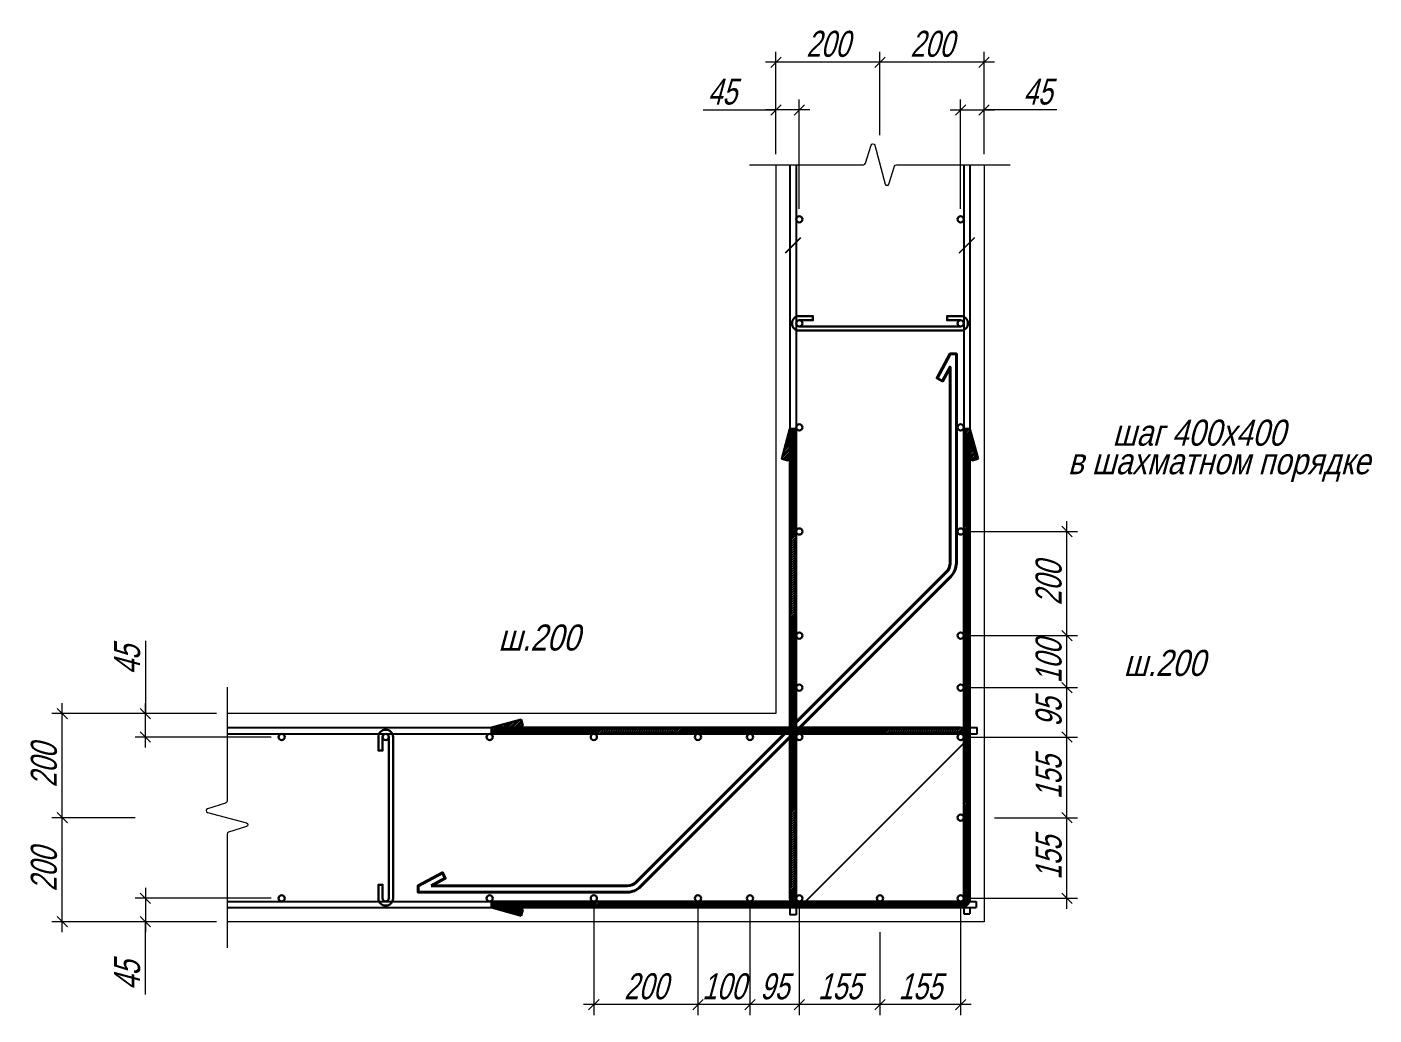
# Model space of a CAD drawing. Header units: millimetres. Extents: x 5929542 to 6152618, y 10240044 to 10382466.
# Drawn here: x 6096784 to 6099373, y 10255272 to 10257172 of the extents above; entities that cross this region are included whole.
import ezdxf

# ---------------------------------------------------------------- set-up
doc = ezdxf.new("R2010")
doc.units = ezdxf.units.MM
doc.header["$PDMODE"] = 35
doc.layers.get('Defpoints').update_dxf_attribs({"color": 253})
for name, color, linetype, lineweight in [('арматура', 7, 'Continuous', 40), ('КЖ-Рабочий', 251, 'Continuous', 15), ('Металл', 170, 'Continuous', 25), ('Размеры', 172, 'Continuous', 13), ('Текст', 134, 'Continuous', 13), ('Толстая', 72, 'Continuous', 30)]:
    doc.layers.add(name, color=color, linetype=linetype, lineweight=lineweight)
doc.styles.add('GOST 2.304', font='mipgost.ttf', dxfattribs={"width": 0.75, "oblique": 15})
doc.dimstyles.new('SPDS', dxfattribs={"dimtxt": 2.5, "dimasz": 1, "dimexe": 1, "dimexo": 1, "dimgap": 0.5, "dimtad": 1, "dimdec": 0, "dimrnd": 0.001, "dimtxsty": 'GOST 2.304', "dimblk": 'OBLIQUE', "dimcen": 2.5, "dimdle": 1, "dimclrd": 256, "dimclre": 256, "dimclrt": 256, "dimadec": 0, "dimazin": 2, "dimtfac": 0.75, "dimtdec": 0, "dimtmove": 1, "dimatfit": 3, "dimfxl": 1, "dimtolj": 1, "dimlwd": -1, "dimlwe": -1, "dimarcsym": 0})
pattern_1 = [(45, (-1852.8417, 0), (-2.2450640303, 2.2450640303), [])]

# ---------------------------------------------------------------- blocks, each defined once
blk = doc.blocks.new('_Oblique')
at = {"color": 0, "linetype": 'ByBlock', "lineweight": -2}
blk.add_line((-0.5, -0.5), (0.5, 0.5), dxfattribs=at)
blk = doc.blocks.new('*D620')
at = {"layer": 'Defpoints', "color": 0, "ltscale": 100, "transparency": 16777216}
for p in [(6097273.4, 10255496.8), (6097011.6, 10255451.8), (6097168.4, 10255451.8)]:
    blk.add_point(p, dxfattribs=at)
at = {"layer": 'Размеры', "ltscale": 100, "transparency": 16777216}
for p, q in [((6097011.6, 10255516.8), (6097011.6, 10255431.8)), ((6097253.4, 10255496.8), (6096991.6, 10255496.8)), ((6097148.4, 10255451.8), (6096991.6, 10255451.8)), ((6097011.6, 10255311.8), (6097011.6, 10255451.8))]:
    blk.add_line(p, q, dxfattribs=at)
at = {"layer": 'Размеры', "ltscale": 100, "transparency": 16777216, "xscale": 20, "yscale": 20, "zscale": 20}
for p, rotation in [((6097011.6, 10255496.8), 90), ((6097011.6, 10255451.8), 270)]:
    blk.add_blockref('_Oblique', p, dxfattribs=dict(at, rotation=rotation))
at = {"layer": 'Размеры', "ltscale": 100, "transparency": 16777216, "insert": (6096976.6, 10255348.6), "char_height": 50, "attachment_point": 5, "rotation": 90, "style": 'GOST 2.304'}
blk.add_mtext('\\A1;45', dxfattribs=at)
blk = doc.blocks.new('*D621')
at = {"layer": 'Defpoints', "color": 0, "ltscale": 100, "transparency": 16777216}
for p in [(6097011.6, 10255851.8), (6097168.4, 10255851.8), (6097273.4, 10255806.8)]:
    blk.add_point(p, dxfattribs=at)
at = {"layer": 'Размеры', "ltscale": 100, "transparency": 16777216}
for p, q in [((6097011.6, 10255991.8), (6097011.6, 10255851.8)), ((6097011.6, 10255786.8), (6097011.6, 10255871.8)), ((6097148.4, 10255851.8), (6096991.6, 10255851.8)), ((6097253.4, 10255806.8), (6096991.6, 10255806.8))]:
    blk.add_line(p, q, dxfattribs=at)
at = {"layer": 'Размеры', "ltscale": 100, "transparency": 16777216, "xscale": 20, "yscale": 20, "zscale": 20}
for p, rotation in [((6097011.6, 10255851.8), 90), ((6097011.6, 10255806.8), 270)]:
    blk.add_blockref('_Oblique', p, dxfattribs=dict(at, rotation=rotation))
at = {"layer": 'Размеры', "ltscale": 100, "transparency": 16777216, "insert": (6096976.6, 10255955), "char_height": 50, "attachment_point": 5, "rotation": 90, "style": 'GOST 2.304'}
blk.add_mtext('\\A1;45', dxfattribs=at)
blk = doc.blocks.new('*D622')
at = {"layer": 'Defpoints', "color": 0, "ltscale": 100, "transparency": 16777216}
for p in [(6096851.6, 10255651.8), (6097011.6, 10255651.8), (6097011.6, 10255451.8)]:
    blk.add_point(p, dxfattribs=at)
at = {"layer": 'Размеры', "ltscale": 100, "transparency": 16777216}
for p, q in [((6096851.6, 10255431.8), (6096851.6, 10255671.8)), ((6096991.6, 10255651.8), (6096831.6, 10255651.8)), ((6096991.6, 10255451.8), (6096831.6, 10255451.8))]:
    blk.add_line(p, q, dxfattribs=at)
at = {"layer": 'Размеры', "ltscale": 100, "transparency": 16777216, "xscale": 20, "yscale": 20, "zscale": 20}
for p, rotation in [((6096851.6, 10255651.8), 90), ((6096851.6, 10255451.8), 270)]:
    blk.add_blockref('_Oblique', p, dxfattribs=dict(at, rotation=rotation))
at = {"layer": 'Размеры', "ltscale": 100, "transparency": 16777216, "insert": (6096816.6, 10255551.8), "char_height": 50, "attachment_point": 5, "rotation": 90, "style": 'GOST 2.304'}
blk.add_mtext('\\A1;200', dxfattribs=at)
blk = doc.blocks.new('*D623')
at = {"layer": 'Defpoints', "color": 0, "ltscale": 100, "transparency": 16777216}
for p in [(6096851.6, 10255851.8), (6097011.6, 10255851.8), (6097011.6, 10255651.8)]:
    blk.add_point(p, dxfattribs=at)
at = {"layer": 'Размеры', "ltscale": 100, "transparency": 16777216}
for p, q in [((6096851.6, 10255631.8), (6096851.6, 10255871.8)), ((6096991.6, 10255851.8), (6096831.6, 10255851.8)), ((6096991.6, 10255651.8), (6096831.6, 10255651.8))]:
    blk.add_line(p, q, dxfattribs=at)
at = {"layer": 'Размеры', "ltscale": 100, "transparency": 16777216, "xscale": 20, "yscale": 20, "zscale": 20}
for p, rotation in [((6096851.6, 10255851.8), 90), ((6096851.6, 10255651.8), 270)]:
    blk.add_blockref('_Oblique', p, dxfattribs=dict(at, rotation=rotation))
at = {"layer": 'Размеры', "ltscale": 100, "transparency": 16777216, "insert": (6096816.6, 10255751.8), "char_height": 50, "attachment_point": 5, "rotation": 90, "style": 'GOST 2.304'}
blk.add_mtext('\\A1;200', dxfattribs=at)
blk = doc.blocks.new('*D624')
at = {"layer": 'Defpoints', "color": 0, "ltscale": 100, "transparency": 16777216}
for p in [(6098623.4, 10257012.1), (6098623.4, 10256906.8), (6098578.4, 10256801.8)]:
    blk.add_point(p, dxfattribs=at)
at = {"layer": 'Размеры', "ltscale": 100, "transparency": 16777216}
for p, q in [((6098558.4, 10257012.1), (6098643.4, 10257012.1)), ((6098578.4, 10256821.8), (6098578.4, 10257032.1)), ((6098623.4, 10256926.8), (6098623.4, 10257032.1)), ((6098763.4, 10257012.1), (6098623.4, 10257012.1))]:
    blk.add_line(p, q, dxfattribs=at)
at = {"layer": 'Размеры', "ltscale": 100, "transparency": 16777216, "xscale": 20, "yscale": 20, "zscale": 20, "rotation": 180}
blk.add_blockref('_Oblique', (6098578.4, 10257012.1), dxfattribs=at)
at = {"layer": 'Размеры', "ltscale": 100, "transparency": 16777216, "xscale": 20, "yscale": 20, "zscale": 20}
blk.add_blockref('_Oblique', (6098623.4, 10257012.1), dxfattribs=at)
at = {"layer": 'Размеры', "ltscale": 100, "transparency": 16777216, "insert": (6098726.6, 10257047.1), "char_height": 50, "attachment_point": 5, "style": 'GOST 2.304'}
blk.add_mtext('\\A1;45', dxfattribs=at)
blk = doc.blocks.new('*D625')
at = {"layer": 'Defpoints', "color": 0, "ltscale": 100, "transparency": 16777216}
for p in [(6098223.4, 10257012.1), (6098223.4, 10256906.8), (6098268.4, 10256801.8)]:
    blk.add_point(p, dxfattribs=at)
at = {"layer": 'Размеры', "ltscale": 100, "transparency": 16777216}
for p, q in [((6098083.4, 10257012.1), (6098223.4, 10257012.1)), ((6098288.4, 10257012.1), (6098203.4, 10257012.1)), ((6098223.4, 10256926.8), (6098223.4, 10257032.1)), ((6098268.4, 10256821.8), (6098268.4, 10257032.1))]:
    blk.add_line(p, q, dxfattribs=at)
at = {"layer": 'Размеры', "ltscale": 100, "transparency": 16777216, "xscale": 20, "yscale": 20, "zscale": 20, "rotation": 180}
blk.add_blockref('_Oblique', (6098223.4, 10257012.1), dxfattribs=at)
at = {"layer": 'Размеры', "ltscale": 100, "transparency": 16777216, "xscale": 20, "yscale": 20, "zscale": 20}
blk.add_blockref('_Oblique', (6098268.4, 10257012.1), dxfattribs=at)
at = {"layer": 'Размеры', "ltscale": 100, "transparency": 16777216, "insert": (6098120.2, 10257047.1), "char_height": 50, "attachment_point": 5, "style": 'GOST 2.304'}
blk.add_mtext('\\A1;45', dxfattribs=at)
blk = doc.blocks.new('*D626')
at = {"layer": 'Defpoints', "color": 0, "ltscale": 100, "transparency": 16777216}
for p in [(6098423.4, 10257103.8), (6098423.4, 10256943.8), (6098623.4, 10256943.8)]:
    blk.add_point(p, dxfattribs=at)
at = {"layer": 'Размеры', "ltscale": 100, "transparency": 16777216}
for p, q in [((6098423.4, 10256963.8), (6098423.4, 10257123.8)), ((6098623.4, 10256963.8), (6098623.4, 10257123.8)), ((6098643.4, 10257103.8), (6098403.4, 10257103.8))]:
    blk.add_line(p, q, dxfattribs=at)
at = {"layer": 'Размеры', "ltscale": 100, "transparency": 16777216, "xscale": 20, "yscale": 20, "zscale": 20, "rotation": 180}
blk.add_blockref('_Oblique', (6098423.4, 10257103.8), dxfattribs=at)
at = {"layer": 'Размеры', "ltscale": 100, "transparency": 16777216, "xscale": 20, "yscale": 20, "zscale": 20}
blk.add_blockref('_Oblique', (6098623.4, 10257103.8), dxfattribs=at)
at = {"layer": 'Размеры', "ltscale": 100, "transparency": 16777216, "insert": (6098523.4, 10257138.8), "char_height": 50, "attachment_point": 5, "style": 'GOST 2.304'}
blk.add_mtext('\\A1;200', dxfattribs=at)
blk = doc.blocks.new('*D627')
at = {"layer": 'Defpoints', "color": 0, "ltscale": 100, "transparency": 16777216}
for p in [(6098223.4, 10257103.8), (6098223.4, 10256943.8), (6098423.4, 10256943.8)]:
    blk.add_point(p, dxfattribs=at)
at = {"layer": 'Размеры', "ltscale": 100, "transparency": 16777216}
for p, q in [((6098223.4, 10256963.8), (6098223.4, 10257123.8)), ((6098423.4, 10256963.8), (6098423.4, 10257123.8)), ((6098443.4, 10257103.8), (6098203.4, 10257103.8))]:
    blk.add_line(p, q, dxfattribs=at)
at = {"layer": 'Размеры', "ltscale": 100, "transparency": 16777216, "xscale": 20, "yscale": 20, "zscale": 20, "rotation": 180}
blk.add_blockref('_Oblique', (6098223.4, 10257103.8), dxfattribs=at)
at = {"layer": 'Размеры', "ltscale": 100, "transparency": 16777216, "xscale": 20, "yscale": 20, "zscale": 20}
blk.add_blockref('_Oblique', (6098423.4, 10257103.8), dxfattribs=at)
at = {"layer": 'Размеры', "ltscale": 100, "transparency": 16777216, "insert": (6098323.4, 10257138.8), "char_height": 50, "attachment_point": 5, "style": 'GOST 2.304'}
blk.add_mtext('\\A1;200', dxfattribs=at)
blk = doc.blocks.new('*D628')
at = {"layer": 'Defpoints', "color": 0, "ltscale": 100, "transparency": 16777216}
for p in [(6098623.4, 10255651.8), (6098782.8, 10255651.8), (6098578.4, 10255496.8)]:
    blk.add_point(p, dxfattribs=at)
at = {"layer": 'Размеры', "ltscale": 100, "transparency": 16777216}
for p, q in [((6098782.8, 10255476.8), (6098782.8, 10255671.8)), ((6098643.4, 10255651.8), (6098802.8, 10255651.8)), ((6098598.4, 10255496.8), (6098802.8, 10255496.8))]:
    blk.add_line(p, q, dxfattribs=at)
at = {"layer": 'Размеры', "ltscale": 100, "transparency": 16777216, "xscale": 20, "yscale": 20, "zscale": 20}
for p, rotation in [((6098782.8, 10255651.8), 90), ((6098782.8, 10255496.8), 270)]:
    blk.add_blockref('_Oblique', p, dxfattribs=dict(at, rotation=rotation))
at = {"layer": 'Размеры', "ltscale": 100, "transparency": 16777216, "insert": (6098747.8, 10255574.3), "char_height": 50, "attachment_point": 5, "rotation": 90, "style": 'GOST 2.304'}
blk.add_mtext('\\A1;155', dxfattribs=at)
blk = doc.blocks.new('*D629')
at = {"layer": 'Defpoints', "color": 0, "ltscale": 100, "transparency": 16777216}
for p in [(6098578.4, 10255901.8), (6098782.8, 10255901.8), (6098578.4, 10255806.8)]:
    blk.add_point(p, dxfattribs=at)
at = {"layer": 'Размеры', "ltscale": 100, "transparency": 16777216}
for p, q in [((6098598.4, 10255901.8), (6098802.8, 10255901.8)), ((6098782.8, 10255786.8), (6098782.8, 10255921.8)), ((6098598.4, 10255806.8), (6098802.8, 10255806.8))]:
    blk.add_line(p, q, dxfattribs=at)
at = {"layer": 'Размеры', "ltscale": 100, "transparency": 16777216, "xscale": 20, "yscale": 20, "zscale": 20}
for p, rotation in [((6098782.8, 10255901.8), 90), ((6098782.8, 10255806.8), 270)]:
    blk.add_blockref('_Oblique', p, dxfattribs=dict(at, rotation=rotation))
at = {"layer": 'Размеры', "ltscale": 100, "transparency": 16777216, "insert": (6098747.8, 10255854.3), "char_height": 50, "attachment_point": 5, "rotation": 90, "style": 'GOST 2.304'}
blk.add_mtext('\\A1;95', dxfattribs=at)
blk = doc.blocks.new('*D630')
at = {"layer": 'Defpoints', "color": 0, "ltscale": 100, "transparency": 16777216}
for p in [(6098578.4, 10256001.8), (6098782.8, 10256001.8), (6098578.4, 10255901.8)]:
    blk.add_point(p, dxfattribs=at)
at = {"layer": 'Размеры', "ltscale": 100, "transparency": 16777216}
for p, q in [((6098598.4, 10256001.8), (6098802.8, 10256001.8)), ((6098782.8, 10255881.8), (6098782.8, 10256021.8)), ((6098598.4, 10255901.8), (6098802.8, 10255901.8))]:
    blk.add_line(p, q, dxfattribs=at)
at = {"layer": 'Размеры', "ltscale": 100, "transparency": 16777216, "xscale": 20, "yscale": 20, "zscale": 20}
for p, rotation in [((6098782.8, 10256001.8), 90), ((6098782.8, 10255901.8), 270)]:
    blk.add_blockref('_Oblique', p, dxfattribs=dict(at, rotation=rotation))
at = {"layer": 'Размеры', "ltscale": 100, "transparency": 16777216, "insert": (6098747.8, 10255951.8), "char_height": 50, "attachment_point": 5, "rotation": 90, "style": 'GOST 2.304'}
blk.add_mtext('\\A1;100', dxfattribs=at)
blk = doc.blocks.new('*D631')
at = {"layer": 'Defpoints', "color": 0, "ltscale": 100, "transparency": 16777216}
for p in [(6098578.4, 10255806.8), (6098782.8, 10255806.8), (6098623.4, 10255651.8)]:
    blk.add_point(p, dxfattribs=at)
at = {"layer": 'Размеры', "ltscale": 100, "transparency": 16777216}
for p, q in [((6098782.8, 10255631.8), (6098782.8, 10255826.8)), ((6098598.4, 10255806.8), (6098802.8, 10255806.8)), ((6098643.4, 10255651.8), (6098802.8, 10255651.8))]:
    blk.add_line(p, q, dxfattribs=at)
at = {"layer": 'Размеры', "ltscale": 100, "transparency": 16777216, "xscale": 20, "yscale": 20, "zscale": 20}
for p, rotation in [((6098782.8, 10255806.8), 90), ((6098782.8, 10255651.8), 270)]:
    blk.add_blockref('_Oblique', p, dxfattribs=dict(at, rotation=rotation))
at = {"layer": 'Размеры', "ltscale": 100, "transparency": 16777216, "insert": (6098747.8, 10255729.3), "char_height": 50, "attachment_point": 5, "rotation": 90, "style": 'GOST 2.304'}
blk.add_mtext('\\A1;155', dxfattribs=at)
blk = doc.blocks.new('*D632')
at = {"layer": 'Defpoints', "color": 0, "ltscale": 100, "transparency": 16777216}
for p in [(6098578.4, 10256201.8), (6098782.8, 10256201.8), (6098578.4, 10256001.8)]:
    blk.add_point(p, dxfattribs=at)
at = {"layer": 'Размеры', "ltscale": 100, "transparency": 16777216}
for p, q in [((6098782.8, 10255981.8), (6098782.8, 10256221.8)), ((6098598.4, 10256201.8), (6098802.8, 10256201.8)), ((6098598.4, 10256001.8), (6098802.8, 10256001.8))]:
    blk.add_line(p, q, dxfattribs=at)
at = {"layer": 'Размеры', "ltscale": 100, "transparency": 16777216, "xscale": 20, "yscale": 20, "zscale": 20}
for p, rotation in [((6098782.8, 10256201.8), 90), ((6098782.8, 10256001.8), 270)]:
    blk.add_blockref('_Oblique', p, dxfattribs=dict(at, rotation=rotation))
at = {"layer": 'Размеры', "ltscale": 100, "transparency": 16777216, "insert": (6098747.8, 10256101.8), "char_height": 50, "attachment_point": 5, "rotation": 90, "style": 'GOST 2.304'}
blk.add_mtext('\\A1;200', dxfattribs=at)
blk = doc.blocks.new('*D633')
at = {"layer": 'Defpoints', "color": 0, "ltscale": 100, "transparency": 16777216}
for p in [(6098578.4, 10255496.8), (6098423.4, 10255451.8), (6098423.4, 10255292.4)]:
    blk.add_point(p, dxfattribs=at)
at = {"layer": 'Размеры', "ltscale": 100, "transparency": 16777216}
for p, q in [((6098578.4, 10255476.8), (6098578.4, 10255272.4)), ((6098423.4, 10255431.8), (6098423.4, 10255272.4)), ((6098598.4, 10255292.4), (6098403.4, 10255292.4))]:
    blk.add_line(p, q, dxfattribs=at)
at = {"layer": 'Размеры', "ltscale": 100, "transparency": 16777216, "xscale": 20, "yscale": 20, "zscale": 20, "rotation": 180}
blk.add_blockref('_Oblique', (6098423.4, 10255292.4), dxfattribs=at)
at = {"layer": 'Размеры', "ltscale": 100, "transparency": 16777216, "xscale": 20, "yscale": 20, "zscale": 20}
blk.add_blockref('_Oblique', (6098578.4, 10255292.4), dxfattribs=at)
at = {"layer": 'Размеры', "ltscale": 100, "transparency": 16777216, "insert": (6098500.9, 10255327.4), "char_height": 50, "attachment_point": 5, "style": 'GOST 2.304'}
blk.add_mtext('\\A1;155', dxfattribs=at)
blk = doc.blocks.new('*D634')
at = {"layer": 'Defpoints', "color": 0, "ltscale": 100, "transparency": 16777216}
for p in [(6098173.4, 10255496.8), (6098268.4, 10255496.8), (6098173.4, 10255292.4)]:
    blk.add_point(p, dxfattribs=at)
at = {"layer": 'Размеры', "ltscale": 100, "transparency": 16777216}
for p, q in [((6098173.4, 10255476.8), (6098173.4, 10255272.4)), ((6098268.4, 10255476.8), (6098268.4, 10255272.4)), ((6098288.4, 10255292.4), (6098153.4, 10255292.4))]:
    blk.add_line(p, q, dxfattribs=at)
at = {"layer": 'Размеры', "ltscale": 100, "transparency": 16777216, "xscale": 20, "yscale": 20, "zscale": 20, "rotation": 180}
blk.add_blockref('_Oblique', (6098173.4, 10255292.4), dxfattribs=at)
at = {"layer": 'Размеры', "ltscale": 100, "transparency": 16777216, "xscale": 20, "yscale": 20, "zscale": 20}
blk.add_blockref('_Oblique', (6098268.4, 10255292.4), dxfattribs=at)
at = {"layer": 'Размеры', "ltscale": 100, "transparency": 16777216, "insert": (6098220.9, 10255327.4), "char_height": 50, "attachment_point": 5, "style": 'GOST 2.304'}
blk.add_mtext('\\A1;95', dxfattribs=at)
blk = doc.blocks.new('*D635')
at = {"layer": 'Defpoints', "color": 0, "ltscale": 100, "transparency": 16777216}
for p in [(6098073.4, 10255496.8), (6098173.4, 10255496.8), (6098073.4, 10255292.4)]:
    blk.add_point(p, dxfattribs=at)
at = {"layer": 'Размеры', "ltscale": 100, "transparency": 16777216}
for p, q in [((6098073.4, 10255476.8), (6098073.4, 10255272.4)), ((6098173.4, 10255476.8), (6098173.4, 10255272.4)), ((6098193.4, 10255292.4), (6098053.4, 10255292.4))]:
    blk.add_line(p, q, dxfattribs=at)
at = {"layer": 'Размеры', "ltscale": 100, "transparency": 16777216, "xscale": 20, "yscale": 20, "zscale": 20, "rotation": 180}
blk.add_blockref('_Oblique', (6098073.4, 10255292.4), dxfattribs=at)
at = {"layer": 'Размеры', "ltscale": 100, "transparency": 16777216, "xscale": 20, "yscale": 20, "zscale": 20}
blk.add_blockref('_Oblique', (6098173.4, 10255292.4), dxfattribs=at)
at = {"layer": 'Размеры', "ltscale": 100, "transparency": 16777216, "insert": (6098123.4, 10255327.4), "char_height": 50, "attachment_point": 5, "style": 'GOST 2.304'}
blk.add_mtext('\\A1;100', dxfattribs=at)
blk = doc.blocks.new('*D636')
at = {"layer": 'Defpoints', "color": 0, "ltscale": 100, "transparency": 16777216}
for p in [(6098268.4, 10255496.8), (6098423.4, 10255451.8), (6098268.4, 10255292.4)]:
    blk.add_point(p, dxfattribs=at)
at = {"layer": 'Размеры', "ltscale": 100, "transparency": 16777216}
for p, q in [((6098268.4, 10255476.8), (6098268.4, 10255272.4)), ((6098423.4, 10255431.8), (6098423.4, 10255272.4)), ((6098443.4, 10255292.4), (6098248.4, 10255292.4))]:
    blk.add_line(p, q, dxfattribs=at)
at = {"layer": 'Размеры', "ltscale": 100, "transparency": 16777216, "xscale": 20, "yscale": 20, "zscale": 20, "rotation": 180}
blk.add_blockref('_Oblique', (6098268.4, 10255292.4), dxfattribs=at)
at = {"layer": 'Размеры', "ltscale": 100, "transparency": 16777216, "xscale": 20, "yscale": 20, "zscale": 20}
blk.add_blockref('_Oblique', (6098423.4, 10255292.4), dxfattribs=at)
at = {"layer": 'Размеры', "ltscale": 100, "transparency": 16777216, "insert": (6098345.9, 10255327.4), "char_height": 50, "attachment_point": 5, "style": 'GOST 2.304'}
blk.add_mtext('\\A1;155', dxfattribs=at)
blk = doc.blocks.new('*D637')
at = {"layer": 'Defpoints', "color": 0, "ltscale": 100, "transparency": 16777216}
for p in [(6097873.4, 10255496.8), (6098073.4, 10255496.8), (6097873.4, 10255292.4)]:
    blk.add_point(p, dxfattribs=at)
at = {"layer": 'Размеры', "ltscale": 100, "transparency": 16777216}
for p, q in [((6097873.4, 10255476.8), (6097873.4, 10255272.4)), ((6098073.4, 10255476.8), (6098073.4, 10255272.4)), ((6098093.4, 10255292.4), (6097853.4, 10255292.4))]:
    blk.add_line(p, q, dxfattribs=at)
at = {"layer": 'Размеры', "ltscale": 100, "transparency": 16777216, "xscale": 20, "yscale": 20, "zscale": 20, "rotation": 180}
blk.add_blockref('_Oblique', (6097873.4, 10255292.4), dxfattribs=at)
at = {"layer": 'Размеры', "ltscale": 100, "transparency": 16777216, "xscale": 20, "yscale": 20, "zscale": 20}
blk.add_blockref('_Oblique', (6098073.4, 10255292.4), dxfattribs=at)
at = {"layer": 'Размеры', "ltscale": 100, "transparency": 16777216, "insert": (6097973.4, 10255327.4), "char_height": 50, "attachment_point": 5, "style": 'GOST 2.304'}
blk.add_mtext('\\A1;200', dxfattribs=at)

msp = doc.modelspace()

# ---------------------------------------------------------------- hatches: boundary and pattern name
at = {"ltscale": 100}
h = msp.add_hatch(dxfattribs=at)
h.set_pattern_fill('ANSI31', color=256)
h.set_pattern_definition(pattern_1)
edge = h.paths.add_edge_path()
edge.add_line((6098612.01642, 10256341.61128), (6098596.39926, 10256398.83731))
edge.add_line((6098596.39926, 10256398.83731), (6098584.39926, 10256398.83731))
edge.add_line((6098584.39926, 10256398.83731), (6098584.39926, 10255496.83731))
edge.add_arc((6098578.39926, 10255496.83731), 6, -90, 0, ccw=False)
edge.add_line((6098578.39926, 10255490.83731), (6098268.39926, 10255490.83731))
edge.add_arc((6098268.39926, 10255496.83731), 6, 180, 270, ccw=False)
edge.add_line((6098262.39926, 10255496.83731), (6098262.39926, 10256398.83731))
edge.add_line((6098262.39926, 10256398.83731), (6098250.39926, 10256398.83731))
edge.add_line((6098250.39926, 10256398.83731), (6098234.7821, 10256341.61128))
edge.add_line((6098234.7821, 10256341.61128), (6098246.35875, 10256338.45198))
edge.add_line((6098246.35875, 10256338.45198), (6098250.39926, 10256353.25764))
edge.add_line((6098250.39926, 10256353.25764), (6098250.39926, 10255496.83731))
edge.add_arc((6098268.39926, 10255496.83731), 18, 180, 270)
edge.add_line((6098268.39926, 10255478.83731), (6098578.39926, 10255478.83731))
edge.add_arc((6098578.39926, 10255496.83731), 18, 270, 360)
edge.add_line((6098596.39926, 10255496.83731), (6098596.39926, 10256353.25764))
edge.add_line((6098596.39926, 10256353.25764), (6098600.43977, 10256338.45198))
edge.add_line((6098600.43977, 10256338.45198), (6098612.01642, 10256341.61128))
h = msp.add_hatch(dxfattribs=at)
h.set_pattern_fill('ANSI31', color=256)
h.set_pattern_definition(pattern_1)
edge = h.paths.add_edge_path()
edge.add_line((6097733.62529, 10255463.22015), (6097676.39926, 10255478.83731))
edge.add_line((6097676.39926, 10255478.83731), (6097676.39926, 10255490.83731))
edge.add_line((6097676.39926, 10255490.83731), (6098578.39926, 10255490.83731))
edge.add_arc((6098578.39926, 10255496.83731), 6, 270, 360)
edge.add_line((6098584.39926, 10255496.83731), (6098584.39926, 10255806.83731))
edge.add_arc((6098578.39926, 10255806.83731), 6, 0, 90)
edge.add_line((6098578.39926, 10255812.83731), (6097676.39926, 10255812.83731))
edge.add_line((6097676.39926, 10255812.83731), (6097676.39926, 10255824.83731))
edge.add_line((6097676.39926, 10255824.83731), (6097733.62529, 10255840.45447))
edge.add_line((6097733.62529, 10255840.45447), (6097736.78459, 10255828.87782))
edge.add_line((6097736.78459, 10255828.87782), (6097721.97893, 10255824.83731))
edge.add_line((6097721.97893, 10255824.83731), (6098578.39926, 10255824.83731))
edge.add_arc((6098578.39926, 10255806.83731), 18, 0, 90, ccw=False)
edge.add_line((6098596.39926, 10255806.83731), (6098596.39926, 10255496.83731))
edge.add_arc((6098578.39926, 10255496.83731), 18, -90, 0, ccw=False)
edge.add_line((6098578.39926, 10255478.83731), (6097721.97893, 10255478.83731))
edge.add_line((6097721.97893, 10255478.83731), (6097736.78459, 10255474.7968))
edge.add_line((6097736.78459, 10255474.7968), (6097733.62529, 10255463.22015))

# ---------------------------------------------------------------- linework, layer by layer
at = {"layer": 'арматура', "color": 3, "ltscale": 100}
msp.add_lwpolyline([(6097560.97137, 10255520.69098), (6097937.77513, 10255520.69098, 0.1989123674), (6097954.74548, 10255527.72021), (6098551.1641, 10256124.13883, 0.1989123674), (6098558.19354, 10256141.10939), (6098558.19354, 10256517.91315), (6098543.62583, 10256490.9361), (6098533.06698, 10256496.63792), (6098558.19354, 10256543.16826), (6098570.19354, 10256543.16826), (6098570.19354, 10256141.10939, -0.1989123674), (6098559.64938, 10256115.65354), (6097963.23098, 10255519.23514, -0.1989123674), (6097937.77513, 10255508.69098), (6097535.71626, 10255508.69098), (6097535.71626, 10255520.69098), (6097582.24661, 10255545.81754), (6097587.94842, 10255535.25869), (6097560.97137, 10255520.69098)], format="xyb", dxfattribs=at)
at = {"layer": 'КЖ-Рабочий', "ltscale": 2}
for points in [[(6098172.91048, 10256906.84168), (6098391.7601, 10256906.84276, 0.3294446237), (6098395.35099, 10256909.48434), (6098406.16063, 10256944.42165, -0.7522405594), (6098413.3653, 10256944.2838), (6098433.43323, 10256869.38924, 0.7522405594), (6098440.6379, 10256869.2514), (6098451.44943, 10256904.19483, -0.3288192523), (6098455.03185, 10256906.83641), (6098673.40198, 10256906.83758)], [(6097168.39489, 10255902.3261), (6097168.39382, 10255683.47647, -0.3294446237), (6097165.75224, 10255679.88559), (6097130.81493, 10255669.07595, 0.7522405594), (6097130.95277, 10255661.87128), (6097205.84733, 10255641.80334, -0.7522405594), (6097205.98517, 10255634.59867), (6097171.04175, 10255623.78714, 0.3288192523), (6097168.40016, 10255620.20472), (6097168.399, 10255401.83459)]]:
    msp.add_lwpolyline(points, format="xyb", dxfattribs=at)
at = {"layer": 'Металл', "ltscale": 100}
for p, q in [((6098250.19482, 10256905.28428), (6098250.19482, 10255825.04176)), ((6098262.19482, 10256905.28422), (6098262.19482, 10255825.04176)), ((6098584.39926, 10256906.83713), (6098584.39926, 10255825.04176)), ((6098596.39926, 10256906.8372), (6098596.39926, 10255825.04176)), ((6097168.39451, 10255825.04176), (6098609.95218, 10255825.04176)), ((6098609.95218, 10255813.04176), (6098609.95218, 10255825.04176)), ((6097168.39445, 10255813.04176), (6098609.95218, 10255813.04176)), ((6098250.19482, 10255813.04176), (6098250.19482, 10255490.83731)), ((6098262.19482, 10255813.04176), (6098262.19482, 10255490.83731)), ((6097168.39944, 10255490.83731), (6098608.39926, 10255490.83731)), ((6098608.39926, 10255490.83731), (6098608.39926, 10255478.83731)), ((6097168.39938, 10255478.83731), (6098608.39926, 10255478.83731)), ((6098250.19482, 10255478.83731), (6098250.19482, 10255465.2844)), ((6098262.19482, 10255465.2844), (6098250.19482, 10255465.2844)), ((6098262.19482, 10255478.83731), (6098262.19482, 10255465.2844)), ((6098584.39926, 10255478.83731), (6098584.39926, 10255466.83731)), ((6098584.39926, 10255466.83731), (6098596.39926, 10255466.83731)), ((6098596.39926, 10255478.83731), (6098596.39926, 10255466.83731))]:
    msp.add_line(p, q, dxfattribs=at)
at = {"layer": 'Размеры', "ltscale": 0.5}
for p, q in [((6098223.39926, 10256906.84193), (6098223.39926, 10255851.83731)), ((6098623.39926, 10256906.83731), (6098623.39926, 10255451.83731)), ((6098223.39926, 10255851.83731), (6097168.39464, 10255851.83731)), ((6098623.39926, 10255451.83731), (6097168.39905, 10255451.83731))]:
    msp.add_line(p, q, dxfattribs=at)
at = {"layer": 'Текст', "ltscale": 20, "const_width": 3}
for points in [[(6098241.19481, 10256736.83731), (6098271.19483, 10256766.83731)], [(6098575.39925, 10256736.83731), (6098605.39928, 10256766.83731)]]:
    msp.add_lwpolyline(points, dxfattribs=at)
at = {"layer": 'Толстая', "color": 171, "ltscale": 0.5}
for points in [[(6098268.39926, 10256587.83731), (6098578.39926, 10256587.83731, 0.4142135624), (6098592.39926, 10256601.83731), (6098592.39926, 10256601.83731, 0.4142135624), (6098578.39926, 10256615.83731), (6098552.39926, 10256615.83731), (6098552.39926, 10256607.83731), (6098578.39926, 10256607.83731, -0.4142135624), (6098584.39926, 10256601.83731), (6098584.39926, 10256601.83731, -0.4142135624), (6098578.39926, 10256595.83731), (6098268.39926, 10256595.83731, -0.4142135624), (6098262.39926, 10256601.83731), (6098262.39926, 10256601.83731, -0.4142135624), (6098268.39926, 10256607.83731), (6098294.39926, 10256607.83731), (6098294.39926, 10256615.83731), (6098268.39926, 10256615.83731, 0.4142135624), (6098254.39926, 10256601.83731), (6098254.39926, 10256601.83731, 0.4142135624)], [(6098612.01642, 10256341.61128), (6098596.39926, 10256398.83731), (6098584.39926, 10256398.83731), (6098584.39926, 10255496.83731, -0.4142135624), (6098578.39926, 10255490.83731), (6098268.39926, 10255490.83731, -0.4142135624), (6098262.39926, 10255496.83731), (6098262.39926, 10256398.83731), (6098250.39926, 10256398.83731), (6098234.7821, 10256341.61128), (6098246.35875, 10256338.45198), (6098250.39926, 10256353.25764), (6098250.39926, 10255496.83731, 0.4142135624), (6098268.39926, 10255478.83731), (6098578.39926, 10255478.83731, 0.4142135624), (6098596.39926, 10255496.83731), (6098596.39926, 10256353.25764), (6098600.43977, 10256338.45198)], [(6097487.39926, 10255806.83731), (6097487.39926, 10255496.83731, -0.4142135624), (6097473.39926, 10255482.83731), (6097473.39926, 10255482.83731, -0.4142135624), (6097459.39926, 10255496.83731), (6097459.39926, 10255522.83731), (6097467.39926, 10255522.83731), (6097467.39926, 10255496.83731, 0.4142135624), (6097473.39926, 10255490.83731), (6097473.39926, 10255490.83731, 0.4142135624), (6097479.39926, 10255496.83731), (6097479.39926, 10255806.83731, 0.4142135624), (6097473.39926, 10255812.83731), (6097473.39926, 10255812.83731, 0.4142135624), (6097467.39926, 10255806.83731), (6097467.39926, 10255780.83731), (6097459.39926, 10255780.83731), (6097459.39926, 10255806.83731, -0.4142135624), (6097473.39926, 10255820.83731), (6097473.39926, 10255820.83731, -0.4142135624)], [(6097733.62529, 10255463.22015), (6097676.39926, 10255478.83731), (6097676.39926, 10255490.83731), (6098578.39926, 10255490.83731, 0.4142135624), (6098584.39926, 10255496.83731), (6098584.39926, 10255806.83731, 0.4142135624), (6098578.39926, 10255812.83731), (6097676.39926, 10255812.83731), (6097676.39926, 10255824.83731), (6097733.62529, 10255840.45447), (6097736.78459, 10255828.87782), (6097721.97893, 10255824.83731), (6098578.39926, 10255824.83731, -0.4142135624), (6098596.39926, 10255806.83731), (6098596.39926, 10255496.83731, -0.4142135624), (6098578.39926, 10255478.83731), (6097721.97893, 10255478.83731), (6097736.78459, 10255474.7968)]]:
    msp.add_lwpolyline(points, format="xyb", close=True, dxfattribs=at)
for centre in [(6098268.39926, 10256801.83731), (6098578.39926, 10256801.83731), (6098268.39926, 10256601.83731), (6098578.39926, 10256601.83731), (6098268.39926, 10256401.83731), (6098578.39926, 10256401.83731), (6098268.39926, 10256201.83731), (6098578.39926, 10256201.83731), (6098268.39926, 10256001.83731), (6098578.39926, 10256001.83731), (6098268.39926, 10255901.83731), (6098578.39926, 10255901.83731), (6097273.39926, 10255806.83731), (6097473.39926, 10255806.83731), (6097673.39926, 10255806.83731), (6097873.39926, 10255806.83731), (6098073.39926, 10255806.83731), (6098173.39926, 10255806.83731), (6098268.39926, 10255806.83731), (6098578.39926, 10255806.83731), (6098578.39926, 10255651.83731), (6097273.39926, 10255496.83731), (6097673.39926, 10255496.83731), (6097873.39926, 10255496.83731), (6098073.39926, 10255496.83731), (6098173.39926, 10255496.83731), (6098268.39926, 10255496.83731), (6098423.39926, 10255496.83731), (6098578.39926, 10255496.83731)]:
    msp.add_circle(centre, 6, dxfattribs=at)

# ---------------------------------------------------------------- texts
at = {"layer": 'Текст', "ltscale": 20, "style": 'GOST 2.304', "oblique": 15, "width": 0.85}
for s, p in [('шаг 400х400', (6098870.36893, 10256366.74368)), ('в шахматном порядке', (6098784.56871, 10256311.88435)), ('ш.200', (6097689.85545, 10255973.05074)), ('ш.200', (6098891.84487, 10255924.22302))]:
    msp.add_text(s, height=50, dxfattribs=at).set_placement(p)

# ---------------------------------------------------------------- dimensions: what is measured, and where the dimension line sits
at = {"layer": 'Размеры', "ltscale": 100}
for base, p1, p2, angle, picture, middle in [((6098223.39926, 10257103.77975), (6098423.39926, 10256943.77975), (6098223.39926, 10256943.77975), 180, '*D627', (6098323.39926, 10257138.77975)), ((6098423.39926, 10257103.77975), (6098623.39926, 10256943.77975), (6098423.39926, 10256943.77975), 180, '*D626', (6098523.39926, 10257138.77975)), ((6098782.80573, 10256201.83731), (6098578.39926, 10256001.83731), (6098578.39926, 10256201.83731), 90, '*D632', (6098747.80573, 10256101.83731)), ((6098782.80573, 10255901.83731), (6098578.39926, 10255806.83731), (6098578.39926, 10255901.83731), 90, '*D629', (6098747.80573, 10255854.33731)), ((6096851.60253, 10255851.83731), (6097011.60253, 10255651.83731), (6097011.60253, 10255851.83731), 90, '*D623', (6096816.60253, 10255751.83731)), ((6098782.80573, 10255806.83731), (6098623.39926, 10255651.83731), (6098578.39926, 10255806.83731), 90, '*D631', (6098747.80573, 10255729.33731)), ((6096851.60253, 10255651.83731), (6097011.60253, 10255451.83731), (6097011.60253, 10255651.83731), 90, '*D622', (6096816.60253, 10255551.83731)), ((6098782.80573, 10255651.83731), (6098578.39926, 10255496.83731), (6098623.39926, 10255651.83731), 90, '*D628', (6098747.80573, 10255574.33731)), ((6097873.39926, 10255292.43085), (6098073.39926, 10255496.83731), (6097873.39926, 10255496.83731), 180, '*D637', (6097973.39926, 10255327.43085)), ((6098173.39926, 10255292.43085), (6098268.39926, 10255496.83731), (6098173.39926, 10255496.83731), 180, '*D634', (6098220.89926, 10255327.43085)), ((6098268.39926, 10255292.43085), (6098423.39926, 10255451.83731), (6098268.39926, 10255496.83731), 180, '*D636', (6098345.89926, 10255327.43085)), ((6098423.39926, 10255292.43085), (6098578.39926, 10255496.83731), (6098423.39926, 10255451.83731), 180, '*D633', (6098500.89926, 10255327.43085))]:
    dim = msp.add_linear_dim(base=base, p1=p1, p2=p2, angle=angle, dimstyle='SPDS', override={"dimscale": 20, "dimlfac": 1, "dimrnd": 5, "dimtxsty": 'GOST 2.304', "dimtolj": 1}, dxfattribs=at)
    dim.commit()
    dim.dimension.update_dxf_attribs({"geometry": picture, "text_midpoint": middle})
dim = msp.add_linear_dim(base=(6098223.39926, 10257012.10092), p1=(6098268.39926, 10256801.83731), p2=(6098223.39926, 10256906.83731), dimstyle='SPDS', override={"dimscale": 20, "dimlfac": 1, "dimrnd": 5, "dimtxsty": 'GOST 2.304', "dimtolj": 1}, dxfattribs=at)
dim.commit()
dim.dimension.update_dxf_attribs({"geometry": '*D625', "text_midpoint": (6098120.18882, 10257060.97127), "dimtype": 160})
for base, p1, p2, angle, picture, middle in [((6098623.39926, 10257012.10092), (6098578.39926, 10256801.83731), (6098623.39926, 10256906.83731), 180, '*D624', (6098726.60971, 10257060.97127)), ((6098782.80573, 10256001.83731), (6098578.39926, 10255901.83731), (6098578.39926, 10256001.83731), 90, '*D630', (6098782.80573, 10255951.83731)), ((6097011.60253, 10255851.83731), (6097273.39926, 10255806.83731), (6097168.39926, 10255851.83731), 270, '*D621', (6097014.26531, 10255955.04776)), ((6097011.60253, 10255451.83731), (6097273.39926, 10255496.83731), (6097168.39926, 10255451.83731), 90, '*D620', (6097014.26531, 10255348.62686)), ((6098073.39926, 10255292.43085), (6098173.39926, 10255496.83731), (6098073.39926, 10255496.83731), 180, '*D635', (6098123.39926, 10255292.43085))]:
    dim = msp.add_linear_dim(base=base, p1=p1, p2=p2, angle=angle, dimstyle='SPDS', override={"dimscale": 20, "dimlfac": 1, "dimrnd": 5, "dimtxsty": 'GOST 2.304', "dimtolj": 1}, dxfattribs=at)
    dim.commit()
    dim.dimension.update_dxf_attribs({"geometry": picture, "text_midpoint": middle, "dimtype": 160})

doc.saveas('drawing.dxf')
